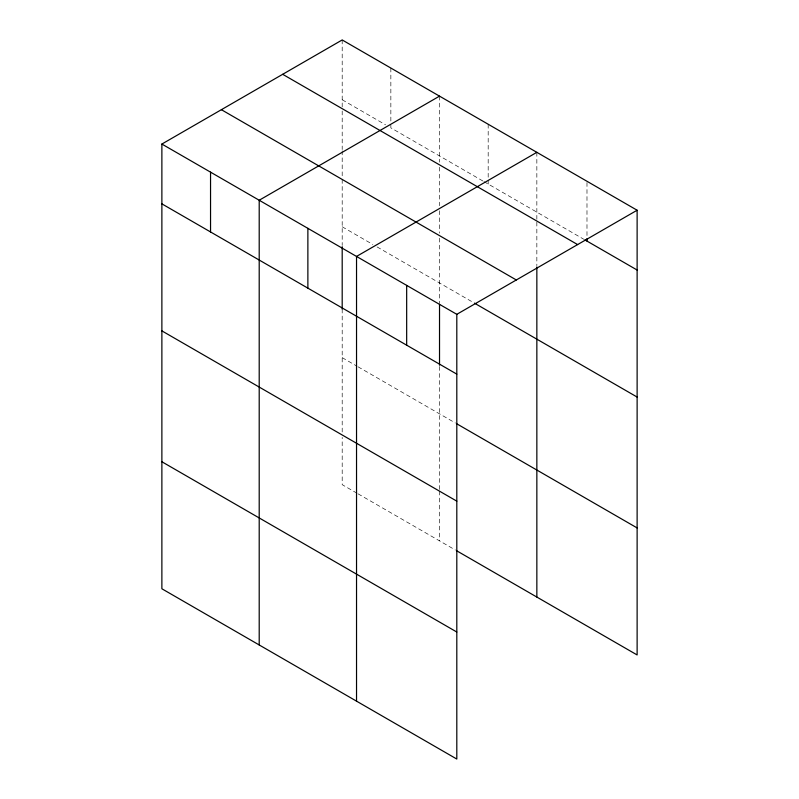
<?xml version="1.0" encoding="UTF-8"?>
<svg xmlns="http://www.w3.org/2000/svg" width="799" height="799" viewBox="0 0 799 799"><rect width="100%" height="100%" fill="white"/><g stroke="black" fill="none" stroke-linecap="round" stroke-linejoin="round"><path stroke-width="0.6" stroke-dasharray="4 3" d="M342.192 99.755L385.567 124.804M482.886 180.993L390.851 127.85L390.851 122.866M483.944 181.603L583.779 239.241M342.192 226.776L372.863 244.494M377.098 246.931L473.368 302.511M342.192 357.652L357.003 366.202M358.062 366.811L455.38 423.001M357.003 493.223L342.192 484.673L342.192 437.353M358.062 493.832L455.38 550.022M586.985 182.522L586.985 237.353M536.848 152.329L536.848 220.854M536.848 222.102L536.848 265.687M488.179 124.235L488.179 179.066M488.179 180.304L488.179 184.05M439.52 96.14L439.52 162.177M439.52 167.161L439.52 205.762M439.52 210.746L439.52 233.158M439.52 238.142L439.52 302.911M439.52 366.481L439.52 489.807M439.52 491.055L439.52 540.863M390.851 68.045L390.851 121.628M342.192 39.95L342.192 109.723M342.192 110.961L342.192 149.573M342.192 150.811L342.192 178.217M342.192 179.455L342.192 245.473M342.192 309.043L342.192 432.369"/><path stroke-width="1.2" d="M161.877 144.05L456.808 314.327L456.808 759.05L161.877 588.773L161.877 144.05L342.192 39.95L637.123 210.227L637.123 654.95L456.439 550.641M439.52 96.14L259.206 200.239L259.206 644.963M536.848 152.329L356.534 256.429L356.534 701.152M456.808 314.327L637.123 210.227M584.848 239.86L637.123 270.032M282.686 74.307L577.617 244.584M221.383 109.693L516.314 279.97M474.426 303.131L637.123 397.053M161.877 203.855L456.808 374.132M456.439 423.61L637.123 527.929M161.877 330.876L456.808 501.153M161.877 461.752L456.808 632.029M586.985 238.591L586.985 241.088M536.848 266.936L536.848 597.053M439.52 304.159L439.52 365.233M406.671 285.383L406.671 345.188M342.192 246.721L342.192 309.043M307.875 228.334L307.875 288.149M210.546 172.145L210.546 231.95"/></g></svg>
